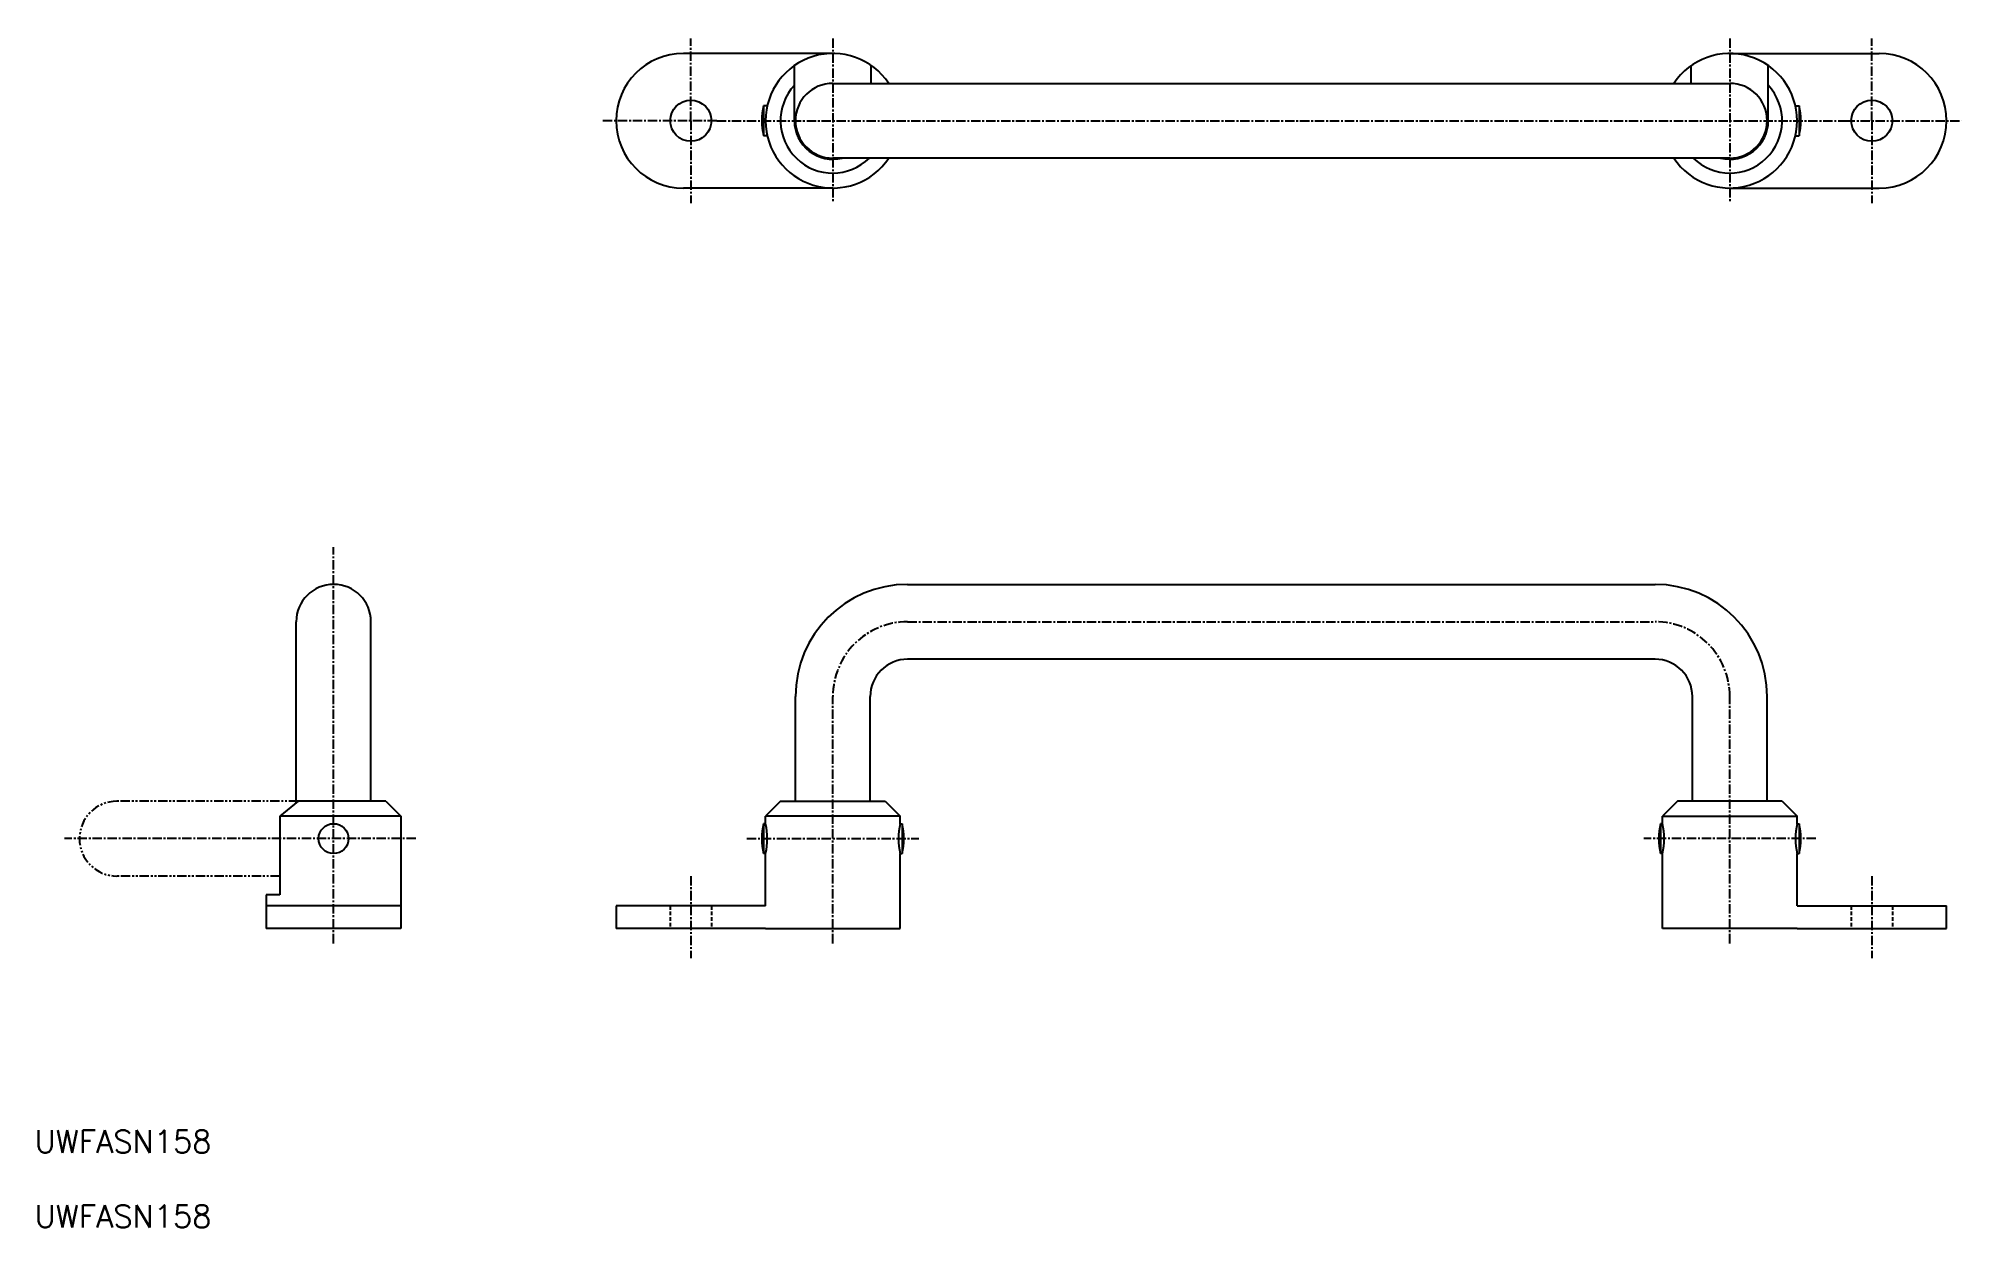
# Model space of a CAD drawing. Extents: x 11 to 268, y 10 to 169.
import ezdxf

# ---------------------------------------------------------------- set-up
doc = ezdxf.new("R2010")
doc.units = 0
for name, pattern in [('CENTER', [2, 1.25, -0.25, 0.25, -0.25]), ('DASHED', [0.75, 0.5, -0.25]), ('PHANTOM', [2.5, 1.25, -0.25, 0.25, -0.25, 0.25, -0.25])]:
    doc.linetypes.add(name, pattern=pattern)
doc.layers.get('0').update_dxf_attribs({"linetype": 'CONTINUOUS'})
doc.layers.add('CENTER', color=1, linetype='CENTER')
doc.styles.get("Standard").update_dxf_attribs({"font": 'txt.shx'})

msp = doc.modelspace()

# ---------------------------------------------------------------- linework, layer by layer
at = {"color": 7, "linetype": 'CONTINUOUS'}
for p, q in [((116.79, 167), (96.79, 167)), ((111.64, 158), (111.64, 165.38)), ((121.94, 163), (121.94, 165.38)), ((231.64, 163), (231.64, 165.38)), ((236.79, 167), (256.79, 167)), ((241.94, 158), (241.94, 165.38)), ((116.79, 163), (236.79, 163)), ((108.02, 160), (107.52, 160)), ((107.52, 160), (107.52, 156)), ((245.57, 160), (246.07, 160)), ((246.07, 160), (246.07, 156)), ((108.02, 156), (107.52, 156)), ((245.57, 156), (246.07, 156)), ((236.79, 153), (116.79, 153)), ((116.79, 149), (96.79, 149)), ((236.79, 149), (256.79, 149)), ((126.79, 96), (226.79, 96)), ((45, 66.79), (45, 91)), ((55, 67), (55, 91)), ((226.79, 86), (126.79, 86)), ((111.79, 67), (111.79, 81)), ((121.79, 67), (121.79, 81)), ((231.79, 67), (231.79, 81)), ((241.79, 67), (241.79, 81)), ((45.26, 67), (42.8, 65)), ((57, 67), (45.26, 67)), ((57, 67), (59, 65)), ((109.79, 67), (107.79, 65)), ((109.79, 67), (123.79, 67)), ((123.79, 67), (125.79, 65)), ((229.79, 67), (227.79, 65)), ((243.79, 67), (229.79, 67)), ((243.79, 67), (245.79, 65)), ((59, 65), (42.8, 65)), ((42.8, 65), (42.8, 54.5)), ((59, 65), (59, 50)), ((107.79, 64), (107.79, 65)), ((125.79, 65), (107.79, 65)), ((125.79, 64), (125.79, 65)), ((227.79, 64), (227.79, 65)), ((227.79, 65), (245.79, 65)), ((245.79, 64), (245.79, 65)), ((107.52, 64), (107.52, 60)), ((107.79, 64), (107.52, 64)), ((125.79, 64), (126.07, 64)), ((126.07, 64), (126.07, 60)), ((227.52, 64), (227.52, 60)), ((227.79, 64), (227.52, 64)), ((245.79, 64), (246.07, 64)), ((246.07, 64), (246.07, 60)), ((107.79, 60), (107.52, 60)), ((107.79, 53), (107.79, 60)), ((125.79, 60), (126.07, 60)), ((125.79, 50), (125.79, 60)), ((227.79, 60), (227.52, 60)), ((227.79, 50), (227.79, 60)), ((245.79, 60), (246.07, 60)), ((245.79, 53), (245.79, 60)), ((42.8, 54.5), (41, 54.5)), ((41, 54.5), (41, 50)), ((59, 53), (41, 53)), ((87.79, 53), (87.79, 50)), ((107.79, 53), (87.79, 53)), ((245.79, 53), (265.79, 53)), ((265.79, 50), (265.79, 53)), ((59, 50), (41, 50)), ((107.79, 50), (87.79, 50)), ((107.79, 50), (125.79, 50)), ((245.79, 50), (227.79, 50)), ((245.79, 50), (265.79, 50))]:
    msp.add_line(p, q, dxfattribs=at)
at = {"color": 3, "linetype": 'PHANTOM'}
for p, q in [((45.26, 67), (21, 67)), ((42.8, 57), (21, 57))]:
    msp.add_line(p, q, dxfattribs=at)
at = {"color": 3, "linetype": 'DASHED'}
for p, q in [((95.04, 53), (95.04, 50)), ((100.54, 53), (100.54, 50)), ((253.04, 53), (253.04, 50)), ((258.54, 53), (258.54, 50))]:
    msp.add_line(p, q, dxfattribs=at)
at = {"color": 7, "linetype": 'CONTINUOUS'}
for centre, radius in [((97.79, 158), 2.75), ((255.79, 158), 2.75), ((50, 62), 2)]:
    msp.add_circle(centre, radius, dxfattribs=at)
for centre, radius, start, end in [((96.79, 158), 9, 90, 270), ((116.79, 158), 9, 33.749, 326.251), ((236.79, 158), 9, 213.749, 146.251), ((256.79, 158), 9, 270, 90), ((116.79, 158), 7, 137.3676, 314.4153), ((116.79, 158), 5, 90, 270), ((236.79, 158), 7, 225.5847, 42.6324), ((236.79, 158), 5, 270, 90), ((116.29, 158), 9, 167.1604, 192.8396), ((237.29, 158), 9, 347.1604, 12.8396), ((116.79, 158), 5.15, 180, 283.8624), ((236.79, 158), 5.15, 256.1376, 360), ((50, 91), 5, 0, 180), ((126.79, 81), 15, 90, 180), ((226.79, 81), 15, 0, 90), ((126.79, 81), 5, 90, 180), ((226.79, 81), 5, 0, 90), ((116.29, 62), 9, 167.1604, 192.8396), ((99.02, 62), 9, 347.1604, 12.8396), ((134.57, 62), 9, 167.1604, 192.8396), ((117.29, 62), 9, 347.1604, 12.8396), ((236.29, 62), 9, 167.1604, 192.8396), ((219.02, 62), 9, 347.1604, 12.8396), ((254.57, 62), 9, 167.1604, 192.8396), ((237.29, 62), 9, 347.1604, 12.8396)]:
    msp.add_arc(centre, radius, start, end, dxfattribs=at)
at = {"color": 3, "linetype": 'PHANTOM'}
msp.add_arc((21, 62), 5, 90, 270, dxfattribs=at)
at = {"layer": 'CENTER', "color": 1, "linetype": 'CENTER'}
for p, q in [((97.79, 158), (97.79, 169)), ((116.79, 169), (116.79, 147)), ((236.79, 169), (236.79, 147)), ((255.79, 158), (255.79, 169)), ((101.29, 158), (85.79, 158)), ((97.79, 158), (97.79, 147)), ((101.29, 158), (252.29, 158)), ((252.29, 158), (267.79, 158)), ((255.79, 158), (255.79, 147)), ((50, 48), (50, 101)), ((126.79, 91), (226.79, 91)), ((116.79, 48), (116.79, 81)), ((236.79, 48), (236.79, 81)), ((61, 62), (14, 62)), ((105.29, 62), (128.29, 62)), ((248.29, 62), (225.29, 62)), ((97.79, 57), (97.79, 46)), ((255.79, 57), (255.79, 46))]:
    msp.add_line(p, q, dxfattribs=at)
for centre, start, end in [((126.79, 81), 90, 180), ((226.79, 81), 0, 90)]:
    msp.add_arc(centre, 10, start, end, dxfattribs=at)

# ---------------------------------------------------------------- texts
at = {"color": 7, "linetype": 'CONTINUOUS'}
for p in [(10, 20), (10, 10)]:
    msp.add_text('UWFASN158', height=3, dxfattribs=at).set_placement(p)

doc.saveas('drawing.dxf')
